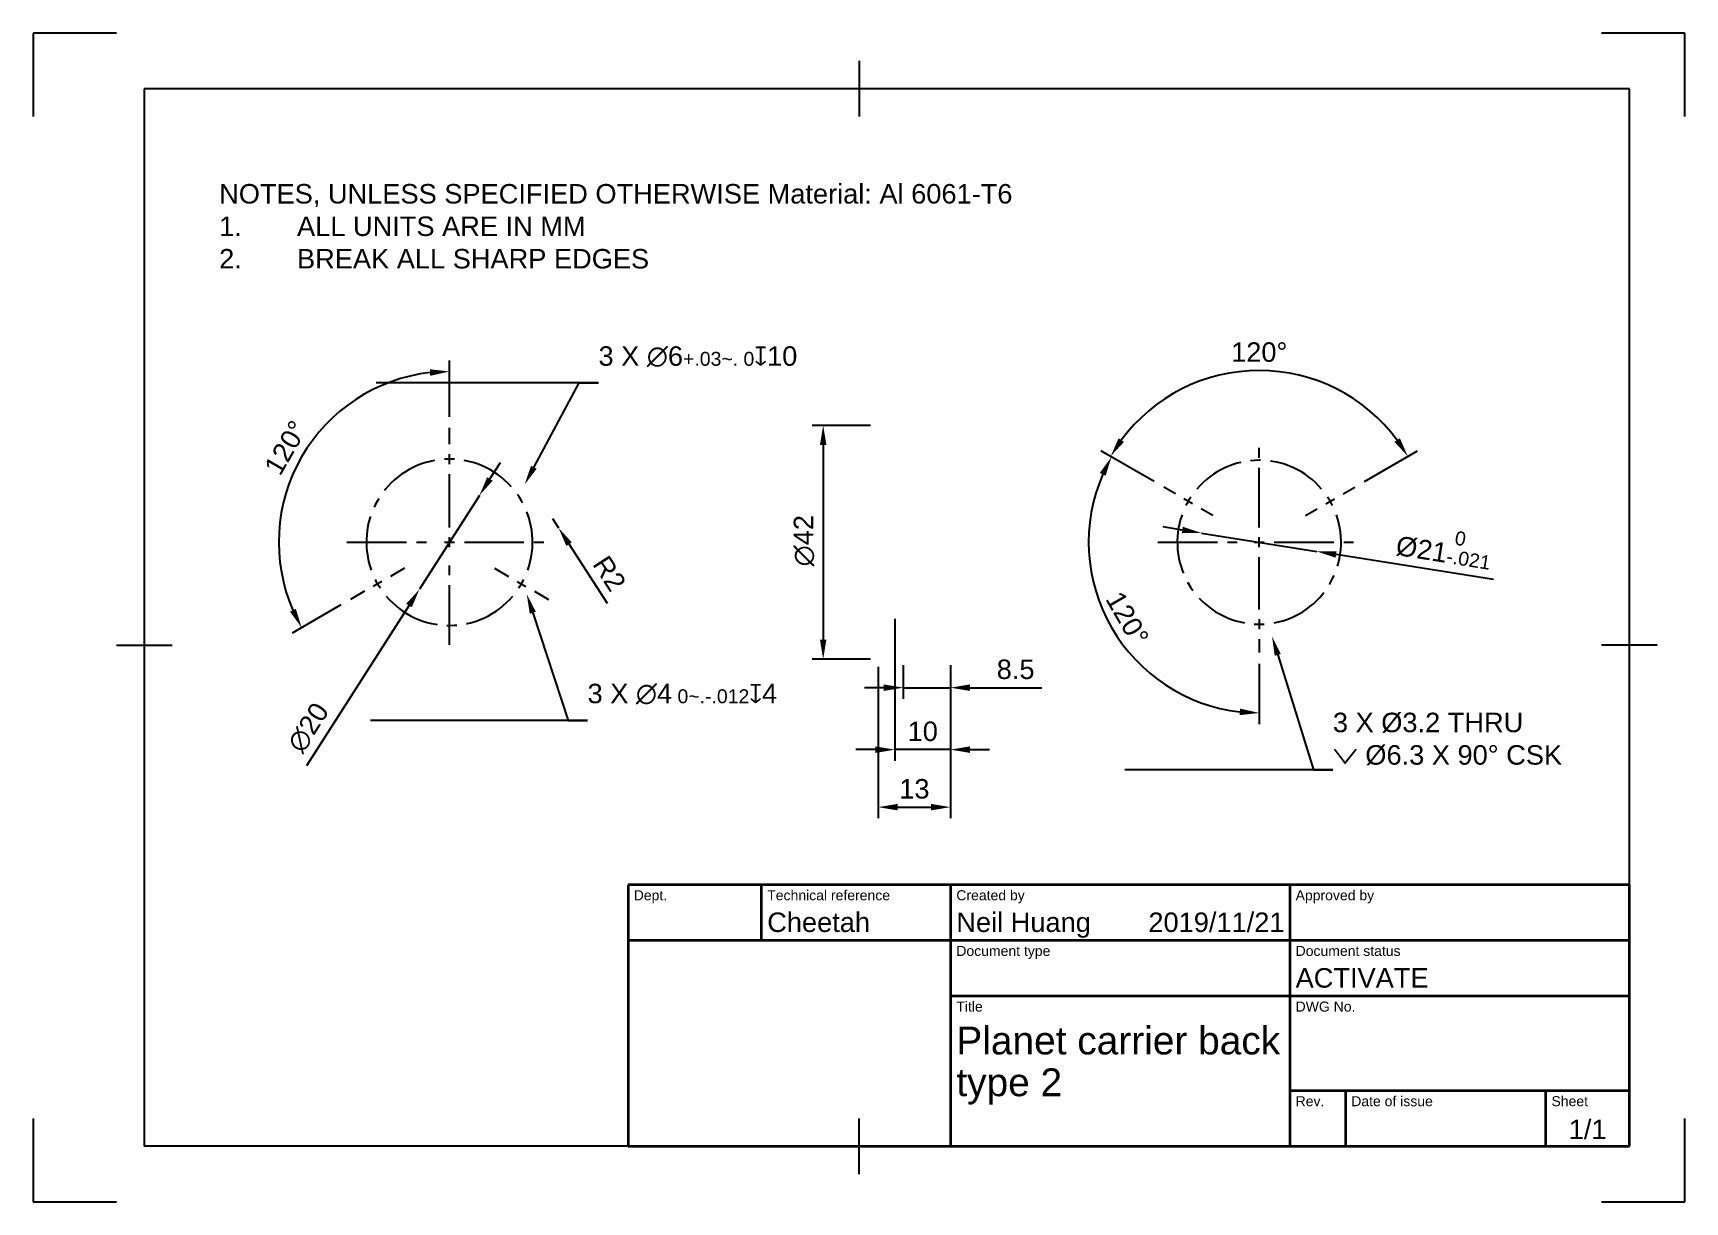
# Paper-space layout 'シート1' of a CAD drawing. Header units: millimetres. Extents: x 0 to 297, y 0 to 210.
import ezdxf
from ezdxf import colors
from ezdxf.entities.mleader import LeaderData, LeaderLine
from ezdxf.enums import TextEntityAlignment as Align
from ezdxf.math import Vec2, Vec3

# ---------------------------------------------------------------- set-up
doc = ezdxf.new("R2010")
doc.units = ezdxf.units.MM
doc.header["$LTSCALE"] = 0.75
doc.linetypes.add('CENTER2', pattern=[28.575, 19.05, -3.175, 3.175, -3.175])
for name, color, linetype, lineweight in [('Annotations', 7, 'Continuous', 25), ('Border', 7, 'Continuous', 25), ('Center Lines', 7, 'CENTER2', 25), ('Dimensions', 7, 'Continuous', 25), ('TitleBlock', 7, 'Continuous', 35)]:
    doc.layers.add(name, color=color, linetype=linetype, lineweight=lineweight)
doc.styles.add('FusionTitle', font='Arial Unicode.ttf')
doc.styles.get("Standard").update_dxf_attribs({"font": 'Arial.ttf'})
doc.dimstyles.new('ISO-25', dxfattribs={"dimtxt": 3.5, "dimasz": 3.5, "dimexe": 2, "dimexo": 2, "dimgap": 1.5, "dimtad": 1, "dimzin": 12, "dimdsep": 46, "dimtxsty": 'Standard', "dimcen": 0, "dimclrd": 256, "dimclre": 256, "dimclrt": 256, "dimazin": 3, "dimtp": 0.1, "dimtm": 0.1, "dimtfac": 0.714, "dimtmove": 0, "dimatfit": 3, "dimfxl": 1, "dimtzin": 12, "dimarcsym": 0})

# ---------------------------------------------------------------- blocks, each defined once
blk = doc.blocks.new('ISO_TITLEBLOCK')
at = {"layer": 'TitleBlock'}
for p, q in [((0, 47), (-180, 47)), ((-180, 47), (-180, 0)), ((-156, 37), (-156, 47)), ((-122, 0), (-122, 47)), ((-61, 0), (-61, 47)), ((0, 0), (0, 47)), ((-180, 37), (0, 37)), ((-122, 27), (0, 27)), ((-61, 10), (0, 10)), ((-51, 0), (-51, 10)), ((-15, 0), (-15, 10)), ((-180, 0), (0, 0))]:
    blk.add_line(p, q, dxfattribs=at)
at = {"layer": 'TitleBlock', "style": 'FusionTitle'}
for s, p in [('Dept.', (-179, 46)), ('Technical reference', (-155, 46)), ('Created by', (-121, 46)), ('Approved by', (-60, 46)), ('Document type', (-121, 36)), ('Document status', (-60, 36)), ('Title', (-121, 26)), ('DWG No.', (-60, 26)), ('Rev.', (-60, 9)), ('Date of issue', (-50, 9)), ('Sheet', (-14, 9))]:
    blk.add_text(s, height=1.8, dxfattribs=at).set_placement(p, align=Align.TOP_LEFT)
for tag, p, height in [('DEPT', (-179, 38.5), 3.5), ('TECHNICAL_REFERENCE', (-155, 38.5), 3.5), ('CREATED_BY', (-121, 38.5), 3.5), ('APPROVED_BY', (-60, 38.5), 3.5), ('DOCUMENT_TYPE', (-121, 28.5), 3.5), ('DOCUMENT_STATUS', (-60, 28.5), 3.5), ('TITLE_1', (-121, 16.5), 5), ('TITLE_2', (-121, 9), 5), ('TITLE_3', (-121, 1.5), 5), ('DATE_OF_ISSUE', (-50, 1.5), 3.5)]:
    blk.add_attdef(tag, p, '', height=height, dxfattribs=at)
for tag, p in [('CREATED_DATE', (-62, 38.5)), ('APPROVED_DATE', (-1, 38.5))]:
    blk.add_attdef(tag, text='', height=3.5, dxfattribs=at).set_placement(p, align=Align.RIGHT)
for tag, height, p in [('DRAWING_NUMBER', 5, (-30.5, 16.6)), ('REV', 3.5, (-56, 3.1)), ('SHEET', 3.5, (-7.5, 3.1))]:
    blk.add_attdef(tag, text='', height=height, dxfattribs=at).set_placement(p, align=Align.MIDDLE)
blk = doc.blocks.new('ISO_A4(L)_SHEET')
at = {"layer": 'Border'}
for p, q in [((0, 210), (0, 195)), ((15, 210), (0, 210)), ((297, 210), (282, 210)), ((297, 195), (297, 210)), ((148.5, 205), (148.5, 195)), ((287, 200), (20, 200)), ((20, 200), (20, 10)), ((287, 10), (287, 200)), ((15, 100), (25, 100)), ((292, 100), (282, 100)), ((0, 15), (0, 0)), ((148.5, 5), (148.5, 15)), ((297, 0), (297, 15)), ((287, 10), (20, 10)), ((0, 0), (15, 0)), ((282, 0), (297, 0))]:
    blk.add_line(p, q, dxfattribs=at)
blk = doc.blocks.new('*U24')
at = {"layer": 'Center Lines', "color": 0, "ltscale": 0.75, "transparency": 16777216}
for p, q in [((-15.08, 8.71), (-17.18, 9.92)), ((-8.34, 4.82), (-10.44, 6.03))]:
    blk.add_line(p, q, dxfattribs=at)
at = {"layer": 'Center Lines', "color": 0, "linetype": 'Continuous', "ltscale": 0.75, "transparency": 16777216}
blk.add_line((-11.99, 6.92), (-13.53, 7.81), dxfattribs=at)
blk.add_arc((0, 0), 14.73, 146.527, 153.473, dxfattribs=at)
blk = doc.blocks.new('*U25')
at = {"layer": 'Center Lines', "color": 0, "linetype": 'Continuous', "ltscale": 0.75, "transparency": 16777216}
blk.add_line((0, -13.84), (0, -15.63), dxfattribs=at)
at = {"layer": 'Center Lines', "color": 0, "ltscale": 0.75, "transparency": 16777216}
blk.add_line((0, -17.41), (0, -19.83), dxfattribs=at)
at = {"layer": 'Center Lines', "color": 0, "linetype": 'Continuous', "ltscale": 0.75, "transparency": 16777216}
blk.add_arc((0, 0), 14.73, 266.527, 273.473, dxfattribs=at)
blk = doc.blocks.new('*U26')
at = {"layer": 'Center Lines', "color": 0, "ltscale": 0.75, "transparency": 16777216}
for p, q in [((15.08, 8.71), (17.18, 9.92)), ((8.34, 4.82), (10.44, 6.03))]:
    blk.add_line(p, q, dxfattribs=at)
at = {"layer": 'Center Lines', "color": 0, "linetype": 'Continuous', "ltscale": 0.75, "transparency": 16777216}
blk.add_line((11.99, 6.92), (13.53, 7.81), dxfattribs=at)
blk.add_arc((0, 0), 14.73, 26.527, 33.473, dxfattribs=at)
blk = doc.blocks.new('*U27')
at = {"layer": 'Center Lines', "color": 0, "ltscale": 0.75, "transparency": 16777216}
for p, q in [((0, 2.68), (0, 18.23)), ((-18.23, 0), (-2.68, 0)), ((2.68, 0), (18.23, 0)), ((0, -12.06), (0, -2.68))]:
    blk.add_line(p, q, dxfattribs=at)
at = {"layer": 'Center Lines', "color": 0, "linetype": 'Continuous', "ltscale": 0.75, "transparency": 16777216}
for p, q in [((-0.89, 0), (0.89, 0)), ((0, -0.89), (0, 0.89))]:
    blk.add_line(p, q, dxfattribs=at)
blk = doc.blocks.new('*U23')
at = {"layer": 'Center Lines', "color": 0, "ltscale": 0.75, "transparency": 16777216}
for start, end in [(40.4317, 139.5683), (160.4317, 259.5683), (280.4317, 19.5683)]:
    blk.add_arc((0, 0), 14.73, start, end, dxfattribs=at)
for name in ['*U27', '*U24', '*U26', '*U25']:
    blk.add_blockref(name, (0, 0), dxfattribs=at)
blk = doc.blocks.new('*D28')
at = {"layer": 'Defpoints', "color": 0, "transparency": 16777216}
for p in [(231.01, 147.51), (203.28, 128.43), (237.63, 128.43), (205.38, 127.22), (235.54, 127.22)]:
    blk.add_point(p, dxfattribs=at)
at = {"layer": 'Dimensions', "lineweight": -2, "transparency": 16777216}
for p, q in [((201.55, 129.43), (192, 134.95)), ((239.37, 129.43), (248.91, 134.95))]:
    blk.add_line(p, q, dxfattribs=at)
blk.add_arc((220.46, 118.52), 30.86, 36.5027, 143.4973, dxfattribs=at)
at = {"layer": 'Dimensions', "transparency": 16777216}
for points in [[(196.14, 136.55), (195.17, 137.19), (193.74, 133.95)], [(245.75, 137.19), (244.77, 136.55), (247.18, 133.95)]]:
    blk.add_solid(points, dxfattribs=at)
at = {"layer": 'Dimensions', "transparency": 16777216, "insert": (220.46, 152.66), "char_height": 3.5, "attachment_point": 5}
blk.add_mtext('120°', dxfattribs=at)
blk = doc.blocks.new('*D29')
at = {"layer": 'Defpoints', "color": 0, "transparency": 16777216}
for p in [(203.28, 128.43), (205.38, 127.22), (190.25, 113.19), (220.46, 101.1), (220.46, 98.68)]:
    blk.add_point(p, dxfattribs=at)
at = {"layer": 'Dimensions', "lineweight": -2, "transparency": 16777216}
for p, q in [((201.55, 129.43), (192.16, 134.85)), ((220.46, 96.68), (220.46, 85.85))]:
    blk.add_line(p, q, dxfattribs=at)
blk.add_arc((220.46, 118.52), 30.67, 156.5415, 263.4585, dxfattribs=at)
at = {"layer": 'Dimensions', "transparency": 16777216}
for points in [[(191.8, 130.99), (192.84, 130.47), (193.89, 133.85)], [(217, 88.63), (216.93, 87.46), (220.46, 87.85)]]:
    blk.add_solid(points, dxfattribs=at)
at = {"layer": 'Dimensions', "transparency": 16777216, "insert": (196.74, 104.83), "char_height": 3.5, "attachment_point": 5, "rotation": 300}
blk.add_mtext('120°', dxfattribs=at)
blk = doc.blocks.new('*U33')
at = {"layer": 'Center Lines', "color": 0, "ltscale": 0.75, "transparency": 16777216}
blk.add_line((0, 17.62), (0, 20.54), dxfattribs=at)
at = {"layer": 'Center Lines', "color": 0, "linetype": 'Continuous', "ltscale": 0.75, "transparency": 16777216}
blk.add_line((0, 14.05), (0, 15.83), dxfattribs=at)
blk.add_arc((0, 0), 14.94, 86.5749, 93.4251, dxfattribs=at)
blk = doc.blocks.new('*U34')
at = {"layer": 'Center Lines', "color": 0, "ltscale": 0.75, "transparency": 16777216}
for p, q in [((-8.09, -4.67), (-10.62, -6.13)), ((-15.26, -8.81), (-17.79, -10.27))]:
    blk.add_line(p, q, dxfattribs=at)
at = {"layer": 'Center Lines', "color": 0, "linetype": 'Continuous', "ltscale": 0.75, "transparency": 16777216}
blk.add_line((-12.17, -7.02), (-13.71, -7.92), dxfattribs=at)
blk.add_arc((0, 0), 14.94, 206.5749, 213.4251, dxfattribs=at)
blk = doc.blocks.new('*U35')
at = {"layer": 'Center Lines', "color": 0, "ltscale": 0.75, "transparency": 16777216}
for p, q in [((8.09, -4.67), (10.62, -6.13)), ((15.26, -8.81), (17.79, -10.27))]:
    blk.add_line(p, q, dxfattribs=at)
at = {"layer": 'Center Lines', "color": 0, "linetype": 'Continuous', "ltscale": 0.75, "transparency": 16777216}
blk.add_line((12.17, -7.02), (13.71, -7.92), dxfattribs=at)
blk.add_arc((0, 0), 14.94, 326.5749, 333.4251, dxfattribs=at)
blk = doc.blocks.new('*U36')
at = {"layer": 'Center Lines', "color": 0, "ltscale": 0.75, "transparency": 16777216}
for p, q in [((0, 2.68), (0, 12.26)), ((-18.44, 0), (-2.68, 0)), ((2.68, 0), (18.44, 0)), ((0, -18.44), (0, -2.68))]:
    blk.add_line(p, q, dxfattribs=at)
at = {"layer": 'Center Lines', "color": 0, "linetype": 'Continuous', "ltscale": 0.75, "transparency": 16777216}
for p, q in [((-0.89, 0), (0.89, 0)), ((0, -0.89), (0, 0.89))]:
    blk.add_line(p, q, dxfattribs=at)
blk = doc.blocks.new('*U32')
at = {"layer": 'Center Lines', "color": 0, "ltscale": 0.75, "transparency": 16777216}
for start, end in [(100.2876, 199.7124), (340.2876, 79.7124), (220.2876, 319.7124)]:
    blk.add_arc((0, 0), 14.94, start, end, dxfattribs=at)
for name in ['*U33', '*U36', '*U34', '*U35']:
    blk.add_blockref(name, (0, 0), dxfattribs=at)
blk = doc.blocks.new('*D37')
at = {"layer": 'Defpoints', "color": 0, "transparency": 16777216}
for p in [(55.15, 142.02), (74.87, 139.06), (74.87, 136.14), (57.08, 108.25), (59.61, 109.71)]:
    blk.add_point(p, dxfattribs=at)
at = {"layer": 'Dimensions', "lineweight": -2, "transparency": 16777216}
for p, q in [((74.87, 141.06), (74.87, 151.2)), ((55.35, 107.25), (46.56, 102.17))]:
    blk.add_line(p, q, dxfattribs=at)
blk.add_arc((74.87, 118.52), 30.69, 96.5388, 203.4612, dxfattribs=at)
at = {"layer": 'Dimensions', "transparency": 16777216}
for points in [[(71.34, 149.59), (71.41, 148.42), (74.87, 149.2)], [(47.24, 106.56), (46.2, 106.04), (48.3, 103.17)]]:
    blk.add_solid(points, dxfattribs=at)
at = {"layer": 'Dimensions', "transparency": 16777216, "insert": (45.45, 135.51), "char_height": 3.5, "attachment_point": 5, "rotation": 60}
blk.add_mtext('120°', dxfattribs=at)
blk = doc.blocks.new('*D38')
at = {"layer": 'Defpoints', "color": 0, "transparency": 16777216}
for p in [(152.56, 139.52), (142.06, 97.52), (152.56, 97.52)]:
    blk.add_point(p, dxfattribs=at)
at = {"layer": 'Dimensions', "lineweight": -2, "transparency": 16777216}
for p, q in [((150.56, 139.52), (140.06, 139.52)), ((142.06, 136.02), (142.06, 101.02)), ((150.56, 97.52), (140.06, 97.52))]:
    blk.add_line(p, q, dxfattribs=at)
at = {"layer": 'Dimensions', "transparency": 16777216}
for points in [[(141.48, 136.02), (142.64, 136.02), (142.06, 139.52)], [(141.48, 101.02), (142.64, 101.02), (142.06, 97.52)]]:
    blk.add_solid(points, dxfattribs=at)
at = {"layer": 'Dimensions', "transparency": 16777216, "insert": (138.63, 118.8), "char_height": 3.5, "attachment_point": 5, "rotation": 90}
blk.add_mtext('∅42', dxfattribs=at)
blk = doc.blocks.new('*D39')
at = {"layer": 'Defpoints', "color": 0, "transparency": 16777216}
for p in [(80.26, 126.94), (69.48, 110.09)]:
    blk.add_point(p, dxfattribs=at)
at = {"layer": 'Dimensions', "lineweight": -2, "transparency": 16777216}
for p, q in [((82.14, 129.89), (84.03, 132.84)), ((80.26, 126.94), (69.48, 110.09)), ((49.22, 78.41), (67.6, 107.14))]:
    blk.add_line(p, q, dxfattribs=at)
at = {"layer": 'Dimensions', "transparency": 16777216}
for points in [[(81.65, 130.2), (82.64, 129.58), (80.26, 126.94)], [(67.1, 107.46), (68.09, 106.83), (69.48, 110.09)]]:
    blk.add_solid(points, dxfattribs=at)
at = {"layer": 'Dimensions', "transparency": 16777216, "insert": (49.5, 85.22), "char_height": 3.5, "attachment_point": 5, "rotation": 57.3972}
blk.add_mtext('∅20', dxfattribs=at)
blk = doc.blocks.new('*D40')
at = {"layer": 'Defpoints', "color": 0, "transparency": 16777216}
for p in [(93.38, 122.79), (94.47, 121.11)]:
    blk.add_point(p, dxfattribs=at)
at = {"layer": 'Dimensions', "lineweight": -2, "transparency": 16777216}
for p, q in [((93.38, 122.79), (94.47, 121.11)), ((103.26, 107.53), (96.37, 118.17))]:
    blk.add_line(p, q, dxfattribs=at)
at = {"layer": 'Dimensions', "transparency": 16777216}
blk.add_solid([(96.86, 118.49), (95.88, 117.86), (94.47, 121.11)], dxfattribs=at)
at = {"layer": 'Dimensions', "transparency": 16777216, "insert": (103.64, 112.92), "char_height": 3.5, "attachment_point": 5, "rotation": 302.9115}
blk.add_mtext('R2', dxfattribs=at)
blk = doc.blocks.new('*D41')
at = {"layer": 'Defpoints', "color": 0, "transparency": 16777216}
for p in [(151.96, 98.12), (164.96, 98.43), (164.96, 70.93)]:
    blk.add_point(p, dxfattribs=at)
at = {"layer": 'Dimensions', "lineweight": -2, "transparency": 16777216}
for p, q in [((151.96, 96.12), (151.96, 68.93)), ((164.96, 96.43), (164.96, 68.93)), ((155.46, 70.93), (161.46, 70.93))]:
    blk.add_line(p, q, dxfattribs=at)
at = {"layer": 'Dimensions', "transparency": 16777216}
for points in [[(155.46, 71.51), (155.46, 70.35), (151.96, 70.93)], [(161.46, 71.51), (161.46, 70.35), (164.96, 70.93)]]:
    blk.add_solid(points, dxfattribs=at)
at = {"layer": 'Dimensions', "transparency": 16777216, "insert": (158.46, 74.2), "char_height": 3.5, "attachment_point": 5}
blk.add_mtext('13', dxfattribs=at)
blk = doc.blocks.new('*D42')
at = {"layer": 'Defpoints', "color": 0, "transparency": 16777216}
for p in [(156.46, 98.43), (164.96, 97.52), (156.46, 92.39)]:
    blk.add_point(p, dxfattribs=at)
at = {"layer": 'Dimensions', "lineweight": -2, "transparency": 16777216}
for p, q in [((156.46, 96.43), (156.46, 90.39)), ((164.96, 95.52), (164.96, 90.39)), ((152.96, 92.39), (149.46, 92.39)), ((156.46, 92.39), (164.96, 92.39)), ((168.46, 92.39), (181.36, 92.39))]:
    blk.add_line(p, q, dxfattribs=at)
at = {"layer": 'Dimensions', "transparency": 16777216}
for points in [[(152.96, 92.98), (152.96, 91.81), (156.46, 92.39)], [(168.46, 92.98), (168.46, 91.81), (164.96, 92.39)]]:
    blk.add_solid(points, dxfattribs=at)
at = {"layer": 'Dimensions', "transparency": 16777216, "insert": (176.66, 95.67), "char_height": 3.5, "attachment_point": 5}
blk.add_mtext('8.5', dxfattribs=at)
blk = doc.blocks.new('*D43')
at = {"layer": 'Defpoints', "color": 0, "transparency": 16777216}
for p in [(154.96, 106.78), (164.96, 97.52), (154.96, 81.26)]:
    blk.add_point(p, dxfattribs=at)
at = {"layer": 'Dimensions', "lineweight": -2, "transparency": 16777216}
for p, q in [((154.96, 104.78), (154.96, 79.26)), ((164.96, 95.52), (164.96, 79.26)), ((151.46, 81.26), (147.96, 81.26)), ((164.96, 81.26), (154.96, 81.26)), ((168.46, 81.26), (171.96, 81.26))]:
    blk.add_line(p, q, dxfattribs=at)
at = {"layer": 'Dimensions', "transparency": 16777216}
for points in [[(151.46, 81.84), (151.46, 80.67), (154.96, 81.26)], [(168.46, 81.84), (168.46, 80.67), (164.96, 81.26)]]:
    blk.add_solid(points, dxfattribs=at)
at = {"layer": 'Dimensions', "transparency": 16777216, "insert": (159.96, 84.53), "char_height": 3.5, "attachment_point": 5}
blk.add_mtext('10', dxfattribs=at)
blk = doc.blocks.new('*D44')
at = {"layer": 'Defpoints', "color": 0, "transparency": 16777216}
for p in [(210.09, 120.17), (230.83, 116.86)]:
    blk.add_point(p, dxfattribs=at)
at = {"layer": 'Dimensions', "lineweight": -2, "transparency": 16777216}
for p, q in [((206.63, 120.72), (203.18, 121.27)), ((210.09, 120.17), (230.83, 116.86)), ((262.58, 111.8), (234.28, 116.31))]:
    blk.add_line(p, q, dxfattribs=at)
at = {"layer": 'Dimensions', "transparency": 16777216}
for points in [[(206.72, 121.3), (206.54, 120.15), (210.09, 120.17)], [(234.37, 116.89), (234.19, 115.74), (230.83, 116.86)]]:
    blk.add_solid(points, dxfattribs=at)
at = {"layer": 'Dimensions', "transparency": 16777216, "insert": (253.8, 117.81), "char_height": 3.5, "attachment_point": 5, "rotation": 350.9349}
blk.add_mtext('Ø21{\\H0.714x;\\S 0^ -.021;}', dxfattribs=at)

psp = doc.layouts.new('シート1')

# ---------------------------------------------------------------- block references
at = {"layer": 'Border'}
psp.add_blockref('ISO_A4(L)_SHEET', (0, 0), dxfattribs=at)
at = {"layer": 'Center Lines', "ltscale": 0.75}
for name, p in [('*U32', (74.8702, 118.5174)), ('*U23', (220.4571, 118.5174))]:
    psp.add_blockref(name, p, dxfattribs=at)
at = {"layer": 'TitleBlock'}
psp.add_blockref('ISO_TITLEBLOCK', (287, 10), dxfattribs=at).add_auto_attribs({'DOCUMENT_STATUS': 'ACTIVATE', 'CREATED_DATE': '2019/11/21', 'SHEET': '1/1', 'TITLE_2': 'type 2', 'TITLE_1': 'Planet carrier back', 'CREATED_BY': 'Neil Huang', 'TECHNICAL_REFERENCE': 'Cheetah'})

# ---------------------------------------------------------------- texts
at = {"layer": 'Annotations', "insert": (33.464, 182.8753), "char_height": 3.5, "attachment_point": 1}
psp.add_mtext_dynamic_manual_height_columns('NOTES, UNLESS SPECIFIED OTHERWISE Material: Al 6061-T6\\P1.^IALL UNITS ARE IN MM\\P2.^IBREAK ALL SHARP EDGES', width=144.480773, gutter_width=17.5, heights=[0], dxfattribs=at)

# ---------------------------------------------------------------- dimensions: what is measured, and where the dimension line sits
at = {"layer": 'Dimensions'}
for base, line1, line2, picture, middle in [((231.0103, 147.5119), ((235.5372, 127.2239), (237.634, 128.4344)), ((205.377, 127.2239), (203.2802, 128.4344)), '*D28', (220.4571, 152.6633)), ((55.1461, 142.0237), ((59.6118, 109.7079), (57.0821, 108.2474)), ((74.8702, 136.1363), (74.8702, 139.0574)), '*D37', (45.4462, 135.5053)), ((190.2508, 113.1912), ((220.4571, 101.1043), (220.4571, 98.6832)), ((205.377, 127.2239), (203.2802, 128.4344)), '*D29', (196.7438, 104.8265))]:
    dim = psp.add_angular_dim_2l(base=base, line1=line1, line2=line2, dimstyle='ISO-25', dxfattribs=at)
    dim.commit()
    dim.dimension.update_dxf_attribs({"geometry": picture, "text_midpoint": middle})
dim = psp.add_linear_dim(base=(142.0609, 97.5174), p1=(152.5603, 139.5174), p2=(152.5603, 97.5174), angle=270, text='∅<>', dimstyle='ISO-25', override={"dimlfac": -1}, dxfattribs=at)
dim.commit()
dim.dimension.update_dxf_attribs({"geometry": '*D38', "text_midpoint": (142.0609, 118.7999), "dimtype": 161})
for p1, p2, override, picture, middle in [((80.2584, 126.9416), (69.4821, 110.0931), {"dimlfac": -1, "dimclrd": 256, "dimclre": 256}, '*D39', (52.3927, 83.374)), ((210.0883, 120.1717), (230.826, 116.863), {"dimdec": 3, "dimlfac": -1, "dimtol": 1, "dimtp": 0, "dimtm": 0.021, "dimtdec": 3}, '*D44', (253.0864, 113.3114))]:
    dim = psp.add_diameter_dim_2p(p1=p1, p2=p2, dimstyle='ISO-25', override=override, dxfattribs=at)
    dim.commit()
    dim.dimension.update_dxf_attribs({"geometry": picture, "text_midpoint": middle, "dimtype": 163})
dim = psp.add_radius_dim(center=(93.3833, 122.7915), mpoint=(94.4699, 121.1124), dimstyle='ISO-25', override={"dimlfac": -1, "dimse1": 1, "dimclrd": 256, "dimclre": 256}, dxfattribs=at)
dim.commit()
dim.dimension.update_dxf_attribs({"geometry": '*D40', "text_midpoint": (100.9132, 111.1571), "dimtype": 164})
for base, p1, p2, picture, middle in [((154.9603, 81.2578), (164.9603, 97.5174), (154.9603, 106.7832), '*D43', (159.9603, 81.2578)), ((156.4603, 92.3917), (164.9603, 97.5174), (156.4603, 98.435), '*D42', (176.6595, 92.3917)), ((164.9603, 70.9289), (151.9603, 98.1174), (164.9603, 98.435), '*D41', (158.4603, 70.9289))]:
    dim = psp.add_linear_dim(base=base, p1=p1, p2=p2, angle=180, dimstyle='ISO-25', override={"dimlfac": -1}, dxfattribs=at)
    dim.commit()
    dim.dimension.update_dxf_attribs({"geometry": picture, "text_midpoint": middle, "dimtype": 160})

# ---------------------------------------------------------------- leaders
at = {"layer": 'Annotations'}
ml = psp.add_multileader_mtext('Standard', dxfattribs=at)
ml.set_content('{\\C256;3 X ∅6\\H0.714x;\\S+.03~. 0;\\Famgdt|c0;\\H1.40056x;\\C0;x\\fArial|b0|i0|c0|p34;\\C256;10}', color=256)
ml.set_leader_properties()
ml.build(insert=Vec2(0, 0))
ml.multileader.update_dxf_attribs({"text_left_attachment_type": 5, "text_right_attachment_type": 5, "dogleg_length": 3.5, "arrow_head_size": 3.5})
ctx = ml.context
ctx.base_point, ctx.char_height, ctx.arrow_head_size, ctx.landing_gap_size, ctx.plane_origin = Vec3(101.6626, 147.1454), 3.5, 3.5, 0, Vec3(92.0851, 123.7033)
ctx.left_attachment, ctx.right_attachment = 5, 5
notes = []
notes.append((ctx, [(0, (1, 1, 0), (98.1626, 147.1454), (1, 0), 3.5, [(0, [(88.381, 128.8922)], 0, [])])]))
ctx.mtext.insert, ctx.mtext.flow_direction = Vec3(101.6626, 153.7242), 5
ml = psp.add_multileader_mtext('Standard', dxfattribs=at)
ml.set_content('3 X ∅4{\\H0.714x;\\S 0~.-.012;\\Famgdt|c0;\\H1.40056x;x\\fArial|b0|i0|c0|p34;4}', color=256)
ml.set_leader_properties()
ml.build(insert=Vec2(0, 0))
ml.multileader.update_dxf_attribs({"text_left_attachment_type": 5, "text_right_attachment_type": 5, "dogleg_length": 3.5, "arrow_head_size": 3.5})
ctx = ml.context
ctx.base_point, ctx.char_height, ctx.arrow_head_size, ctx.landing_gap_size, ctx.plane_origin = Vec3(99.695, 86.52), 3.5, 3.5, 0, Vec3(90.3547, 108.1799)
ctx.left_attachment, ctx.right_attachment = 5, 5
notes.append((ctx, [(0, (1, 1, 0), (96.195, 86.52), (1, 0), 3.5, [(0, [(88.7654, 109.178)], 0, [])])]))
ctx.mtext.insert, ctx.mtext.flow_direction = Vec3(99.695, 93.0987), 5
ml = psp.add_multileader_mtext('Standard', dxfattribs=at)
ml.set_content('3 X %%C3.2 THRU\\P{\\Famgdt|c0;w} %%C6.3 X 90%%D CSK', color=256)
ml.set_leader_properties()
ml.build(insert=Vec2(0, 0))
ml.multileader.update_dxf_attribs({"text_left_attachment_type": 5, "text_right_attachment_type": 5, "dogleg_length": 3.5, "arrow_head_size": 3.5})
ctx = ml.context
ctx.base_point, ctx.char_height, ctx.arrow_head_size, ctx.landing_gap_size, ctx.plane_origin = Vec3(233.7001, 77.6032), 3.5, 3.5, 0, Vec3(209.4579, 109.0654)
ctx.left_attachment, ctx.right_attachment = 5, 5
notes.append((ctx, [(0, (1, 1, 0), (230.2001, 77.6032), (1, 0), 3.5, [(0, [(222.758, 101.6318)], 0, [])])]))
ctx.mtext.insert, ctx.mtext.flow_direction = Vec3(233.7001, 87.8944), 5
for ctx, leaders in notes:
    for number, flags, end, landing, length, lines in leaders:
        leader = LeaderData()
        leader.index, (leader.has_last_leader_line, leader.has_dogleg_vector, leader.attachment_direction) = number, flags
        leader.last_leader_point, leader.dogleg_vector, leader.dogleg_length = Vec3(end), Vec3(landing), length
        for number, points, colour, breaks in lines:
            line = LeaderLine()
            line.index, line.vertices, line.color, line.breaks = number, Vec3.list(points), colors.encode_raw_color(colour), breaks
            leader.lines.append(line)
        ctx.leaders.append(leader)

doc.saveas('drawing.dxf')
